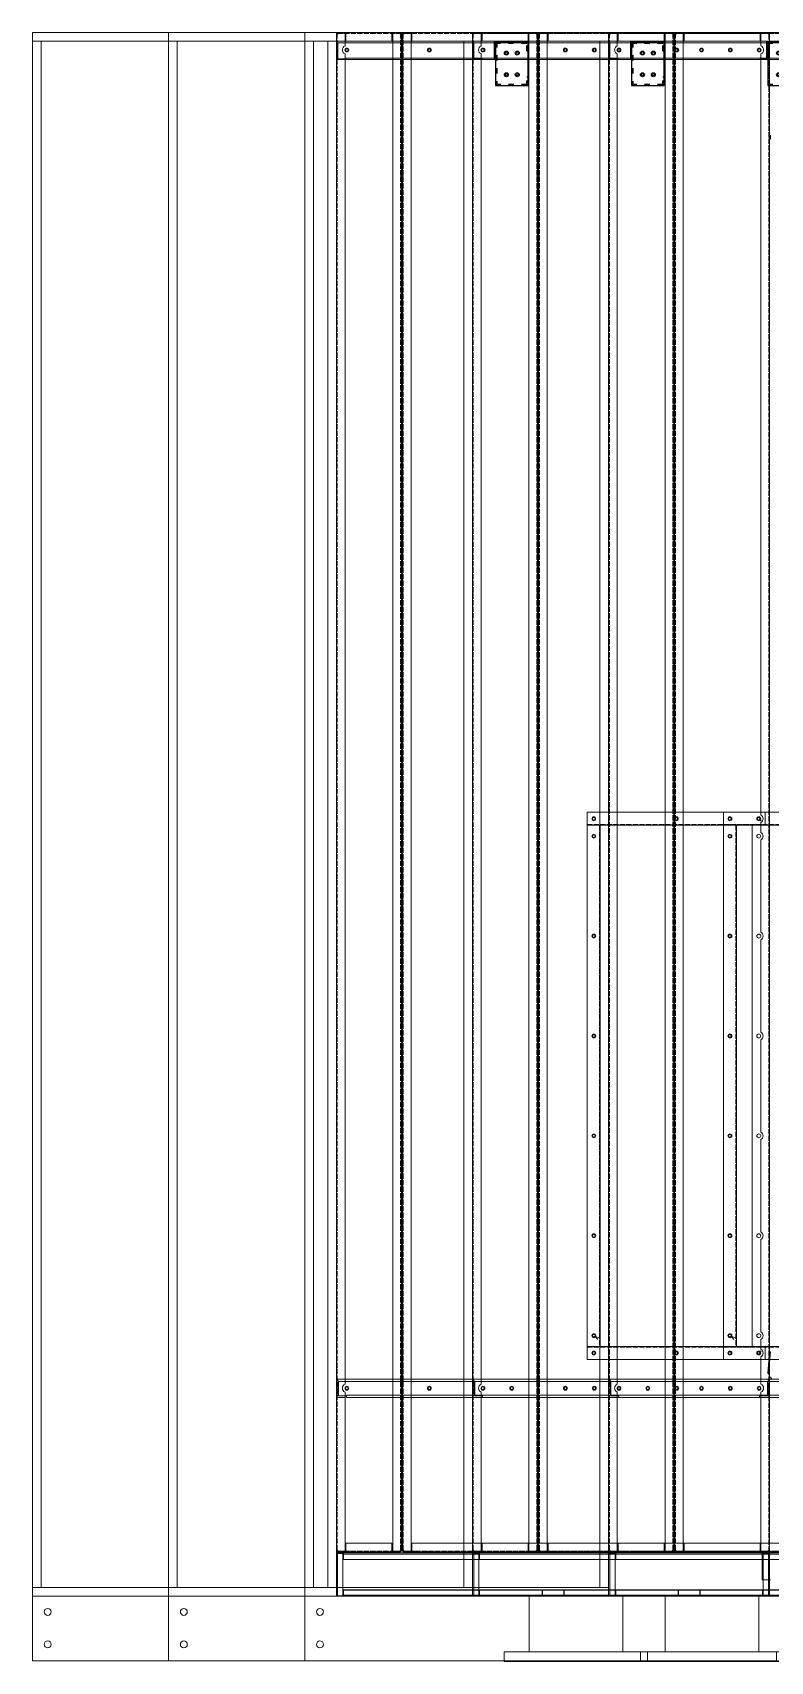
# Model space of a CAD drawing. Header units: millimetres. Extents: x -664082 to 30827, y -141530 to 21962.
# Drawn here: x -664082 to -662382, y -141530 to -137780 of the extents above; entities that cross this region are included whole.
import ezdxf

# ---------------------------------------------------------------- set-up
doc = ezdxf.new("R2010")
doc.units = ezdxf.units.MM
doc.linetypes.add('DASHED', pattern=[15, 12, -3])
doc.linetypes.add('DASHSPACE', pattern=[30, 12, -18])

# ---------------------------------------------------------------- blocks, each defined once
blk = doc.blocks.new('485689')
at = {"color": 7, "lineweight": 13, "ltscale": 0.486}
for p, q in [((183525.3, 30767.5), (183525.3, 30864.7)), ((183528.1, 30767.5), (183528.1, 30864.7)), ((184520.5, 30864.7), (184520.5, 30767.5)), ((184523.3, 30864.7), (184523.3, 30767.5))]:
    blk.add_line(p, q, dxfattribs=at)
at = {"color": 7, "lineweight": 13, "ltscale": 0.014}
for p, q in [((183528.1, 30864.7), (183525.3, 30864.7)), ((183541.9, 30863.3), (183541.9, 30866.1)), ((184506.7, 30863.3), (184506.7, 30866.1)), ((184520.5, 30864.7), (184523.3, 30864.7)), ((183528.1, 30767.5), (183525.3, 30767.5)), ((183541.9, 30768.9), (183541.9, 30766.1)), ((184506.7, 30768.9), (184506.7, 30766.1)), ((184520.5, 30767.5), (184523.3, 30767.5))]:
    blk.add_line(p, q, dxfattribs=at)
at = {"color": 7, "lineweight": 13, "ltscale": 0.004}
for p, q in [((183526.9, 30866.1), (183527.7, 30866.1)), ((184520.9, 30866.1), (184521.7, 30866.1)), ((183527.7, 30766.1), (183526.9, 30766.1)), ((184521.7, 30766.1), (184520.9, 30766.1))]:
    blk.add_line(p, q, dxfattribs=at)
at = {"color": 7, "lineweight": 13, "ltscale": 0.007}
for p, q in [((183526.9, 30864.7), (183526.9, 30866.1)), ((183527.7, 30866.1), (183527.7, 30864.7)), ((184520.9, 30864.7), (184520.9, 30866.1)), ((184521.7, 30864.7), (184521.7, 30866.1)), ((183526.9, 30766.1), (183526.9, 30767.5)), ((183527.7, 30766.1), (183527.7, 30767.5)), ((184520.9, 30767.5), (184520.9, 30766.1)), ((184521.7, 30766.1), (184521.7, 30767.5))]:
    blk.add_line(p, q, dxfattribs=at)
at = {"color": 7, "lineweight": 13, "ltscale": 0.071}
for p, q in [((183541.9, 30866.1), (183527.7, 30866.1)), ((184520.9, 30866.1), (184506.7, 30866.1)), ((183527.7, 30766.1), (183541.9, 30766.1)), ((184506.7, 30766.1), (184520.9, 30766.1))]:
    blk.add_line(p, q, dxfattribs=at)
at = {"color": 7, "lineweight": 13, "ltscale": 0.061}
for p, q in [((183540.3, 30864.7), (183528.1, 30864.7)), ((183541.9, 30863.3), (183541.9, 30851.1)), ((184506.7, 30851.1), (184506.7, 30863.3)), ((184520.5, 30864.7), (184508.3, 30864.7)), ((183528.1, 30767.5), (183540.3, 30767.5)), ((184508.3, 30767.5), (184520.5, 30767.5))]:
    blk.add_line(p, q, dxfattribs=at)
at = {"color": 7, "lineweight": 13, "ltscale": 0.366205}
for p, q in [((183540.3, 30864.7), (183540.3, 30768.9)), ((184508.3, 30781.1), (184508.3, 30864.7))]:
    blk.add_line(p, q, dxfattribs=at)
at = {"color": 7, "lineweight": 13, "ltscale": 0.008}
for p, q in [((183540.3, 30864.5), (183541.9, 30864.5)), ((183540.3, 30863.3), (183541.9, 30863.3)), ((184506.7, 30866.1), (184506.7, 30864.5)), ((184506.7, 30864.5), (184508.3, 30864.5)), ((184506.7, 30863.3), (184508.3, 30863.3)), ((183541.9, 30768.9), (183540.3, 30768.9)), ((183541.9, 30767.7), (183540.3, 30767.7)), ((184508.3, 30768.9), (184506.7, 30768.9)), ((184508.3, 30767.7), (184506.7, 30767.7)), ((184506.7, 30766.1), (184506.7, 30767.7))]:
    blk.add_line(p, q, dxfattribs=at)
at = {"color": 7, "lineweight": 13}
for p, q in [((183541.9, 30866.1), (184506.7, 30866.1)), ((183541.9, 30863.3), (184506.7, 30863.3)), ((184506.7, 30851.1), (183541.9, 30851.1)), ((184506.7, 30768.9), (183541.9, 30768.9)), ((184506.7, 30766.1), (183541.9, 30766.1))]:
    blk.add_line(p, q, dxfattribs=at)
at = {"color": 7, "lineweight": 13, "ltscale": 0.001386}
for p, q in [((183541.9, 30866.1), (183541.9, 30865.8)), ((183541.9, 30766.1), (183541.9, 30766.4))]:
    blk.add_line(p, q, dxfattribs=at)
at = {"color": 7, "lineweight": 13, "ltscale": 0.076206}
for p, q in [((183540.3, 30782.7), (183540.3, 30767.5)), ((184508.3, 30767.5), (184508.3, 30782.7))]:
    blk.add_line(p, q, dxfattribs=at)
at = {"color": 7, "lineweight": 13, "ltscale": 0.05737}
for p, q in [((183541.9, 30780.4), (183541.9, 30768.9)), ((184506.7, 30780.4), (184506.7, 30768.9))]:
    blk.add_line(p, q, dxfattribs=at)
for p, q in [((183541.9, 30780.4), (183999.3, 30780.4)), ((183999.3, 30780.4), (183999.3, 30768.9)), ((184049.3, 30780.4), (184506.7, 30780.4)), ((184049.3, 30780.4), (184049.3, 30768.9))]:
    blk.add_line(p, q)
blk = doc.blocks.new('68679')
at = {"color": 7, "lineweight": 13, "ltscale": 0.0185}
for p, q in [((182651.6, 34840.2), (182651.6, 34855)), ((182654.8, 34840.2), (182654.8, 34855)), ((182651.6, 33867.4), (182651.6, 33882.2)), ((182654.8, 33867.4), (182654.8, 33882.2))]:
    blk.add_line(p, q, dxfattribs=at)
at = {"color": 7, "lineweight": 13, "ltscale": 0.004}
for p, q in [((182654.8, 34840.2), (182651.6, 34840.2)), ((182654.8, 34837), (182651.6, 34837)), ((182651.6, 33882.2), (182654.8, 33882.2))]:
    blk.add_line(p, q, dxfattribs=at)
at = {"color": 7, "lineweight": 13, "ltscale": 0.02275}
for p, q in [((182654.8, 34837), (182654.8, 34855.2)), ((182654.8, 33867.2), (182654.8, 33885.4))]:
    blk.add_line(p, q, dxfattribs=at)
at = {"color": 7, "lineweight": 13, "ltscale": 0.042}
for p, q in [((182688.4, 34855.2), (182654.8, 34855.2)), ((182654.8, 33867.2), (182688.4, 33867.2))]:
    blk.add_line(p, q, dxfattribs=at)
at = {"color": 7, "lineweight": 13, "ltscale": 0.041987}
blk.add_line((182654.8, 34855.2), (182688.4, 34855.2), dxfattribs=at)
at = {"color": 7, "lineweight": 13, "ltscale": 0.003997}
blk.add_line((182654.8, 34837), (182654.8, 34840.2), dxfattribs=at)
at = {"color": 7, "lineweight": 13, "ltscale": 0.0395}
for p, q in [((182656.8, 34860.2), (182688.4, 34860.2)), ((182688.4, 34857), (182656.8, 34857)), ((182688.4, 33865.4), (182656.8, 33865.4)), ((182656.8, 33862.2), (182688.4, 33862.2))]:
    blk.add_line(p, q, dxfattribs=at)
at = {"color": 7, "lineweight": 13, "ltscale": 0.004497}
for p, q in [((182692, 34857), (182688.4, 34857)), ((182692, 33865.4), (182688.4, 33865.4))]:
    blk.add_line(p, q, dxfattribs=at)
at = {"color": 7, "lineweight": 13, "ltscale": 0.00225}
for p, q in [((182688.4, 34857), (182688.4, 34855.2)), ((182688.4, 34855.2), (182688.4, 34857)), ((182688.4, 33867.2), (182688.4, 33865.4)), ((182688.4, 33865.4), (182688.4, 33867.2))]:
    blk.add_line(p, q, dxfattribs=at)
at = {"color": 7, "lineweight": 13}
for p, q in [((182688.4, 34855.2), (182688.4, 33867.2)), ((182693.6, 34855), (182693.6, 33867.4)), ((182651.6, 34837), (182651.6, 33885.4)), ((182651.6, 34837), (182651.6, 33885.4)), ((182656.8, 34837), (182656.8, 33885.4))]:
    blk.add_line(p, q, dxfattribs=at)
at = {"color": 7, "lineweight": 13, "ltscale": 0.0022}
for p, q in [((182691.2, 34857), (182692.6, 34858)), ((182691.2, 33865.4), (182692.6, 33864.3))]:
    blk.add_line(p, q, dxfattribs=at)
at = {"color": 7, "lineweight": 13, "ltscale": 0.003999}
blk.add_line((182651.6, 34837), (182654.8, 34837), dxfattribs=at)
at = {"color": 7, "lineweight": 13, "ltscale": 0.0025}
for p, q in [((182656.8, 34837), (182654.8, 34837)), ((182654.8, 33885.4), (182656.8, 33885.4))]:
    blk.add_line(p, q, dxfattribs=at)
at = {"color": 7, "lineweight": 13, "ltscale": 0.0065}
blk.add_line((182651.6, 33885.4), (182656.8, 33885.4), dxfattribs=at)
at = {"color": 7, "lineweight": 13, "ltscale": 0.004003}
blk.add_line((182654.8, 33882.2), (182654.8, 33885.4), dxfattribs=at)
at = {"color": 7, "lineweight": 13}
for centre in [(182672.6, 34836.2), (182672.6, 34646.2), (182672.6, 34456.2), (182672.6, 34266.2), (182672.6, 34076.2), (182672.6, 33886.2)]:
    blk.add_circle(centre, 3, dxfattribs=at)
for centre, radius, start, end in [((182656.8, 34855), 5.2, 90, 180), ((182656.8, 34855), 2, 90, 174.2609), ((182688.4, 34855), 5.2, 0, 90), ((182656.8, 33867.4), 5.2, 180, 270), ((182656.8, 33867.4), 2, 185.7392, 270), ((182688.4, 33867.4), 5.2, 270, 0)]:
    blk.add_arc(centre, radius, start, end, dxfattribs=at)
for points in [[(182693.6, 34855), (182693.6, 34855.3), (182693.5, 34855.6), (182693.3, 34855.9), (182692.9, 34856.3), (182692.3, 34856.7), (182692.2, 34856.8), (182692.1, 34856.9), (182692, 34857)], [(182693.6, 33867.4), (182693.6, 33867), (182693.5, 33866.7), (182693.3, 33866.4), (182692.9, 33866), (182692.3, 33865.6), (182692.2, 33865.5), (182692.1, 33865.4), (182692, 33865.4)]]:
    blk.add_open_spline(points, degree=5, knots=[0, 0, 0, 0, 0, 0, 6.191357, 6.191357, 6.191357, 7.828222, 7.828222, 7.828222, 7.828222, 7.828222, 7.828222], dxfattribs=at)
blk = doc.blocks.new('3425346')
at = {"color": 7, "lineweight": 13}
for p, q in [((155016.9, 41125), (155426.9, 41125)), ((155016.9, 41095), (155426.9, 41095))]:
    blk.add_line(p, q, dxfattribs=at)
at = {"color": 7, "lineweight": 13, "ltscale": 0.035}
for p, q in [((155016.9, 41122.2), (155016.9, 41125)), ((155426.9, 41122.2), (155426.9, 41125))]:
    blk.add_line(p, q, dxfattribs=at)
at = {"color": 7, "linetype": 'DASHED', "lineweight": 13}
blk.add_line((155016.9, 41123.4), (155426.9, 41123.4), dxfattribs=at)
at = {"color": 7, "lineweight": 13, "ltscale": 0.34}
for p, q in [((155016.9, 41122.2), (155016.9, 41095)), ((155426.9, 41095), (155426.9, 41122.2))]:
    blk.add_line(p, q, dxfattribs=at)
at = {"color": 7, "lineweight": 13}
blk.add_lwpolyline([(155416.2, 41115.3), (155414.3, 41111.8), (155417.7, 41113.9)], dxfattribs=at)
for centre in [(155031.9, 41110), (155221.9, 41110), (155411.9, 41110)]:
    blk.add_circle(centre, 3, dxfattribs=at)
blk = doc.blocks.new('235465')
at = {"color": 7, "lineweight": 13}
for p, q in [((158476.7, 41706.6), (159676.7, 41706.6)), ((159676.7, 41676.6), (158476.7, 41676.6))]:
    blk.add_line(p, q, dxfattribs=at)
at = {"color": 7, "lineweight": 13, "ltscale": 0.014}
for p, q in [((158476.7, 41703.8), (158476.7, 41706.6)), ((159676.7, 41703.8), (159676.7, 41706.6))]:
    blk.add_line(p, q, dxfattribs=at)
at = {"color": 7, "linetype": 'DASHED', "lineweight": 13}
blk.add_line((158476.7, 41705), (159676.7, 41705), dxfattribs=at)
at = {"color": 7, "lineweight": 13, "ltscale": 0.136}
for p, q in [((158476.7, 41703.8), (158476.7, 41676.6)), ((159676.7, 41676.6), (159676.7, 41703.8))]:
    blk.add_line(p, q, dxfattribs=at)
at = {"color": 7, "linetype": 'DASHED', "lineweight": 13, "ltscale": 0.008}
for p, q in [((159001.7, 41706.6), (159001.7, 41705)), ((159151.7, 41706.6), (159151.7, 41705))]:
    blk.add_line(p, q, dxfattribs=at)
at = {"color": 7, "lineweight": 13}
blk.add_lwpolyline([(159656.7, 41703.6), (159653.1, 41694.3), (159660.9, 41700.6)], dxfattribs=at)
for centre in [(158501.7, 41691.6), (158731.7, 41691.6), (158961.7, 41691.6), (159191.7, 41691.6), (159421.7, 41691.6), (159651.7, 41691.6)]:
    blk.add_circle(centre, 3, dxfattribs=at)
blk = doc.blocks.new('5679796')
at = {"color": 7, "lineweight": 13, "ltscale": 0.027667}
for p, q in [((165481.5, 14310.4), (165481.5, 14327)), ((165483.5, 14310.4), (165483.5, 14327)), ((165481.5, 13335.8), (165481.5, 13352.4)), ((165483.5, 13335.8), (165483.5, 13352.4))]:
    blk.add_line(p, q, dxfattribs=at)
at = {"color": 7, "lineweight": 13, "ltscale": 0.061}
for p, q in [((165520.1, 14327.5), (165483.5, 14327.5)), ((165483.5, 13335.3), (165520.1, 13335.3))]:
    blk.add_line(p, q, dxfattribs=at)
at = {"color": 7, "lineweight": 13, "ltscale": 0.031833}
for p, q in [((165483.5, 14308.4), (165483.5, 14327.5)), ((165483.5, 13335.3), (165483.5, 13354.4))]:
    blk.add_line(p, q, dxfattribs=at)
at = {"color": 7, "lineweight": 13, "ltscale": 0.060846}
blk.add_line((165483.6, 14327.5), (165520.1, 14327.5), dxfattribs=at)
at = {"color": 7, "lineweight": 13, "ltscale": 0.058667}
for p, q in [((165484.9, 14330.4), (165520.1, 14330.4)), ((165520.1, 14328.4), (165484.9, 14328.4)), ((165520.1, 13334.4), (165484.9, 13334.4)), ((165484.9, 13332.4), (165520.1, 13332.4))]:
    blk.add_line(p, q, dxfattribs=at)
at = {"color": 7, "lineweight": 13, "ltscale": 0.004007}
for p, q in [((165522.5, 14328.4), (165520.1, 14328.4)), ((165522.5, 13334.4), (165520.1, 13334.4))]:
    blk.add_line(p, q, dxfattribs=at)
at = {"color": 7, "lineweight": 13, "ltscale": 0.0015}
for p, q in [((165520.1, 14328.4), (165520.1, 14327.5)), ((165520.1, 14327.5), (165520.1, 14328.4)), ((165520.1, 13335.3), (165520.1, 13334.4)), ((165520.1, 13334.4), (165520.1, 13335.3))]:
    blk.add_line(p, q, dxfattribs=at)
at = {"color": 7, "lineweight": 13}
for p, q in [((165520.1, 14327.5), (165520.1, 13965.9)), ((165523.5, 14327), (165523.5, 13335.8)), ((165481.5, 14308.4), (165481.5, 13965.9)), ((165481.5, 14308.4), (165481.5, 13965.9)), ((165484.9, 14308.4), (165484.9, 13965.9)), ((165481.5, 13886.9), (165481.5, 13354.4)), ((165481.5, 13886.9), (165481.5, 13354.4)), ((165484.9, 13886.9), (165484.9, 13354.4)), ((165520.1, 13886.9), (165520.1, 13335.3))]:
    blk.add_line(p, q, dxfattribs=at)
at = {"color": 7, "lineweight": 13, "ltscale": 0.001795}
for p, q in [((165522, 14328.4), (165522.9, 14329.1)), ((165522, 13334.4), (165522.9, 13333.8))]:
    blk.add_line(p, q, dxfattribs=at)
at = {"color": 7, "lineweight": 13, "ltscale": 0.003333}
for p, q in [((165483.5, 14310.4), (165481.5, 14310.4)), ((165481.5, 14308.4), (165483.5, 14308.4)), ((165483.5, 14308.4), (165481.5, 14308.4)), ((165483.5, 13352.4), (165481.5, 13352.4))]:
    blk.add_line(p, q, dxfattribs=at)
at = {"color": 7, "lineweight": 13, "ltscale": 0.003329}
blk.add_line((165483.5, 14308.4), (165483.5, 14310.4), dxfattribs=at)
at = {"color": 7, "lineweight": 13, "ltscale": 0.002333}
for p, q in [((165484.9, 14308.4), (165483.5, 14308.4)), ((165483.5, 13354.4), (165484.9, 13354.4))]:
    blk.add_line(p, q, dxfattribs=at)
for p, q in [((165481.5, 13965.9), (165523.5, 13965.9)), ((165521.5, 13886.9), (165521.5, 13965.9)), ((165481.5, 13886.9), (165523.5, 13886.9))]:
    blk.add_line(p, q)
at = {"color": 7, "lineweight": 13, "ltscale": 0.005667}
blk.add_line((165481.5, 13354.4), (165484.9, 13354.4), dxfattribs=at)
at = {"color": 7, "lineweight": 13, "ltscale": 0.003337}
blk.add_line((165483.5, 13352.4), (165483.5, 13354.4), dxfattribs=at)
at = {"color": 7, "lineweight": 13}
for centre in [(165503.5, 14306.4), (165503.5, 14116.4), (165503.5, 13736.4), (165503.5, 13546.4), (165503.5, 13356.4)]:
    blk.add_circle(centre, 3, dxfattribs=at)
for centre, radius, start, end in [((165484.9, 14327), 3.4, 90, 180), ((165484.9, 14327), 1.4, 90, 159.0752), ((165520.1, 14327), 3.4, 0, 90), ((165484.9, 13335.8), 3.4, 180, 270), ((165484.9, 13335.8), 1.4, 200.9249, 270), ((165520.1, 13335.8), 3.4, 270, 0)]:
    blk.add_arc(centre, radius, start, end, dxfattribs=at)
for points in [[(165523.5, 14327), (165523.5, 14327.3), (165523.5, 14327.6), (165523.3, 14327.8), (165523, 14328.1), (165522.7, 14328.4), (165522.6, 14328.4), (165522.6, 14328.4), (165522.5, 14328.4)], [(165523.5, 13335.8), (165523.5, 13335.6), (165523.5, 13335.3), (165523.3, 13335.1), (165523, 13334.8), (165522.7, 13334.5), (165522.6, 13334.5), (165522.6, 13334.5), (165522.5, 13334.4)]]:
    blk.add_open_spline(points, degree=5, knots=[0, 0, 0, 0, 0, 0, 4.583204, 4.583204, 4.583204, 5.126781, 5.126781, 5.126781, 5.126781, 5.126781, 5.126781], dxfattribs=at)
blk = doc.blocks.new('568596')
at = {"color": 7, "lineweight": 13, "ltscale": 0.00166}
for p, q in [((169550.9, 17462.9), (169549.9, 17462.9)), ((173046.9, 17462.9), (173047.9, 17462.9)), ((169550.9, 16620.9), (169549.9, 16620.9)), ((173046.9, 16620.9), (173047.9, 16620.9))]:
    blk.add_line(p, q, dxfattribs=at)
at = {"color": 7, "lineweight": 13, "ltscale": 0.0015}
for p, q in [((169549.9, 17462.9), (169549.9, 17462)), ((173047.9, 17462), (173047.9, 17462.9)), ((169549.9, 16621.8), (169549.9, 16620.9)), ((173047.9, 16620.9), (173047.9, 16621.8))]:
    blk.add_line(p, q, dxfattribs=at)
at = {"color": 7, "lineweight": 13}
for p, q in [((169549.9, 17462.9), (169549.9, 16621.8)), ((169549.9, 17462), (169549.9, 17436.4)), ((173046.2, 17464.9), (169551.6, 17464.9)), ((173047.9, 16621.8), (173047.9, 17462.9)), ((173047.9, 17442.9), (173047.9, 17462)), ((170022.9, 17008.9), (171222.9, 17008.9)), ((169551.6, 16618.9), (173046.2, 16618.9))]:
    blk.add_line(p, q, dxfattribs=at)
at = {"color": 7, "linetype": 'DASHED', "lineweight": 13, "ltscale": 0.003333}
for p, q in [((169551.9, 17462), (169549.9, 17462)), ((169549.9, 17445.4), (169551.9, 17445.4)), ((169549.9, 17442.9), (169551.9, 17442.9)), ((169644.9, 17464.9), (169644.9, 17462.9)), ((169650.9, 17464.9), (169650.9, 17462.9)), ((169844.9, 17464.9), (169844.9, 17462.9)), ((169850.9, 17464.9), (169850.9, 17462.9)), ((173014.9, 17464.9), (173014.9, 17462.9)), ((173020.9, 17464.9), (173020.9, 17462.9)), ((173047.9, 17462), (173045.9, 17462)), ((173047.9, 17442.9), (173045.9, 17442.9)), ((169549.9, 17436.4), (169551.9, 17436.4)), ((169549.9, 17407.4), (169551.9, 17407.4)), ((169549.9, 17398.4), (169551.9, 17398.4)), ((169549.9, 17217.4), (169551.9, 17217.4)), ((169549.9, 17208.4), (169551.9, 17208.4)), ((169549.9, 17027.4), (169551.9, 17027.4)), ((169549.9, 17018.4), (169551.9, 17018.4)), ((169549.9, 16837.4), (169551.9, 16837.4)), ((169549.9, 16828.4), (169551.9, 16828.4)), ((173047.9, 16727.9), (173045.9, 16727.9)), ((173047.9, 16709.9), (173045.9, 16709.9)), ((169549.9, 16647.4), (169551.9, 16647.4)), ((169549.9, 16640.9), (169551.9, 16640.9)), ((169549.9, 16638.4), (169551.9, 16638.4)), ((169551.9, 16621.8), (169549.9, 16621.8)), ((169644.9, 16620.9), (169644.9, 16618.9)), ((169650.9, 16620.9), (169650.9, 16618.9)), ((169844.9, 16620.9), (169844.9, 16618.9)), ((169850.9, 16620.9), (169850.9, 16618.9)), ((170044.9, 16620.9), (170044.9, 16618.9)), ((170050.9, 16620.9), (170050.9, 16618.9)), ((170244.9, 16620.9), (170244.9, 16618.9)), ((170250.9, 16620.9), (170250.9, 16618.9)), ((170444.9, 16620.9), (170444.9, 16618.9)), ((170450.9, 16620.9), (170450.9, 16618.9)), ((170644.9, 16620.9), (170644.9, 16618.9)), ((170650.9, 16620.9), (170650.9, 16618.9)), ((170844.9, 16620.9), (170844.9, 16618.9)), ((170850.9, 16620.9), (170850.9, 16618.9)), ((171044.9, 16620.9), (171044.9, 16618.9)), ((171050.9, 16620.9), (171050.9, 16618.9)), ((171244.9, 16620.9), (171244.9, 16618.9)), ((171250.9, 16620.9), (171250.9, 16618.9)), ((171444.9, 16620.9), (171444.9, 16618.9)), ((171450.9, 16620.9), (171450.9, 16618.9)), ((171644.9, 16620.9), (171644.9, 16618.9)), ((171650.9, 16620.9), (171650.9, 16618.9)), ((171844.9, 16620.9), (171844.9, 16618.9)), ((171850.9, 16620.9), (171850.9, 16618.9)), ((172044.9, 16620.9), (172044.9, 16618.9)), ((172050.9, 16620.9), (172050.9, 16618.9)), ((172244.9, 16620.9), (172244.9, 16618.9)), ((172250.9, 16620.9), (172250.9, 16618.9)), ((172444.9, 16620.9), (172444.9, 16618.9)), ((172450.9, 16620.9), (172450.9, 16618.9)), ((172644.9, 16620.9), (172644.9, 16618.9)), ((172650.9, 16620.9), (172650.9, 16618.9)), ((172844.9, 16620.9), (172844.9, 16618.9)), ((172850.9, 16620.9), (172850.9, 16618.9)), ((173014.9, 16620.9), (173014.9, 16618.9)), ((173020.9, 16620.9), (173020.9, 16618.9)), ((173047.9, 16640.9), (173045.9, 16640.9)), ((173047.9, 16621.8), (173045.9, 16621.8))]:
    blk.add_line(p, q, dxfattribs=at)
at = {"color": 7, "lineweight": 13, "ltscale": 0.001174}
for p, q in [((169550.9, 17462.9), (169551.6, 17462.9)), ((173046.9, 17462.9), (173046.2, 17462.9)), ((169550.9, 16620.9), (169551.6, 16620.9)), ((173046.9, 16620.9), (173046.2, 16620.9))]:
    blk.add_line(p, q, dxfattribs=at)
at = {"color": 7, "lineweight": 13, "ltscale": 0.002252}
for p, q in [((169551.6, 17464.9), (169551.6, 17463.6)), ((173046.2, 17464.9), (173046.2, 17463.6)), ((169551.6, 16618.9), (169551.6, 16620.3)), ((173046.2, 16618.9), (173046.2, 16620.3))]:
    blk.add_line(p, q, dxfattribs=at)
at = {"color": 7, "lineweight": 13, "ltscale": 0.002009}
for p, q in [((169551.6, 17462.4), (169551.6, 17463.6)), ((173046.2, 17462.4), (173046.2, 17463.6)), ((169551.6, 16621.5), (169551.6, 16620.3)), ((173046.2, 16621.5), (173046.2, 16620.3))]:
    blk.add_line(p, q, dxfattribs=at)
at = {"color": 7, "linetype": 'DASHED', "lineweight": 13}
for p, q in [((173046.2, 17462.9), (169551.6, 17462.9)), ((169551.9, 17464.9), (169551.9, 16621.8)), ((169551.9, 17462), (169551.9, 17436.4)), ((170044.9, 17464.9), (170044.9, 17462.9)), ((170050.9, 17464.9), (170050.9, 17462.9)), ((170244.9, 17464.9), (170244.9, 17462.9)), ((170250.9, 17464.9), (170250.9, 17462.9)), ((170444.9, 17464.9), (170444.9, 17462.9)), ((170450.9, 17464.9), (170450.9, 17462.9)), ((170644.9, 17464.9), (170644.9, 17462.9)), ((170650.9, 17464.9), (170650.9, 17462.9)), ((170844.9, 17464.9), (170844.9, 17462.9)), ((170850.9, 17464.9), (170850.9, 17462.9)), ((171044.9, 17464.9), (171044.9, 17462.9)), ((171050.9, 17464.9), (171050.9, 17462.9)), ((171244.9, 17464.9), (171244.9, 17462.9)), ((171250.9, 17464.9), (171250.9, 17462.9)), ((171444.9, 17464.9), (171444.9, 17462.9)), ((171450.9, 17464.9), (171450.9, 17462.9)), ((171644.9, 17464.9), (171644.9, 17462.9)), ((171650.9, 17464.9), (171650.9, 17462.9)), ((171844.9, 17464.9), (171844.9, 17462.9)), ((171850.9, 17464.9), (171850.9, 17462.9)), ((172044.9, 17464.9), (172044.9, 17462.9)), ((172050.9, 17464.9), (172050.9, 17462.9)), ((172244.9, 17464.9), (172244.9, 17462.9)), ((172250.9, 17464.9), (172250.9, 17462.9)), ((172444.9, 17464.9), (172444.9, 17462.9)), ((172450.9, 17464.9), (172450.9, 17462.9)), ((172644.9, 17464.9), (172644.9, 17462.9)), ((172650.9, 17464.9), (172650.9, 17462.9)), ((172844.9, 17464.9), (172844.9, 17462.9)), ((172850.9, 17464.9), (172850.9, 17462.9)), ((173045.9, 16621.8), (173045.9, 17464.9)), ((173045.9, 17442.9), (173045.9, 17462)), ((169551.6, 16620.9), (173046.2, 16620.9))]:
    blk.add_line(p, q, dxfattribs=at)
at = {"color": 7, "linetype": 'DASHED', "lineweight": 13, "ltscale": 0.001183}
for p, q in [((169551.6, 17462.9), (169552.3, 17462.9)), ((173046.2, 17462.9), (173045.5, 17462.9)), ((169551.6, 16620.9), (169552.3, 16620.9)), ((173046.2, 16620.9), (173045.5, 16620.9))]:
    blk.add_line(p, q, dxfattribs=at)
at = {"color": 7, "linetype": 'DASHED', "lineweight": 13, "ltscale": 0.001406}
for p, q in [((169551.6, 17462.4), (169551.6, 17461.5)), ((173046.2, 17462.4), (173046.2, 17461.5)), ((169551.6, 16621.5), (169551.6, 16622.3)), ((173046.2, 16621.5), (173046.2, 16622.3))]:
    blk.add_line(p, q, dxfattribs=at)
at = {"color": 7, "linetype": 'DASHED', "lineweight": 13, "ltscale": 0.027667}
for p, q in [((169551.6, 17444.9), (169551.6, 17461.5)), ((173046.2, 17461.5), (173046.2, 17444.9)), ((169551.6, 16622.3), (169551.6, 16638.9)), ((173046.2, 16638.9), (173046.2, 16622.3))]:
    blk.add_line(p, q, dxfattribs=at)
at = {"color": 7, "lineweight": 13, "ltscale": 0.058667}
for p, q in [((173046.2, 17444.9), (169551.6, 17444.9)), ((169553.3, 17442.9), (169569.9, 17442.9)), ((169569.9, 17444.9), (169569.9, 16640.9)), ((173027.9, 16640.9), (173027.9, 17444.9)), ((173045.9, 17442.9), (173027.9, 17442.9)), ((170022.9, 16658.9), (170022.9, 17008.9)), ((171222.9, 16658.9), (171222.9, 17008.9)), ((170022.9, 16658.9), (171222.9, 16658.9)), ((169917.7, 16638.9), (169551.6, 16638.9)), ((169569.9, 16640.9), (169551.9, 16640.9)), ((169999.2, 16638.9), (169936.1, 16638.9)), ((170016.6, 16638.9), (170039.2, 16638.9)), ((170056.6, 16638.9), (170269.2, 16638.9)), ((170286.6, 16638.9), (170499.2, 16638.9)), ((170516.6, 16638.9), (170729.2, 16638.9)), ((170746.6, 16638.9), (170959.2, 16638.9)), ((170976.6, 16638.9), (171189.2, 16638.9)), ((171206.6, 16638.9), (171229.2, 16638.9)), ((171246.6, 16638.9), (172998.7, 16638.9)), ((173017.1, 16638.9), (173046.2, 16638.9)), ((173045.9, 16640.9), (173027.9, 16640.9))]:
    blk.add_line(p, q, dxfattribs=at)
at = {"color": 7, "linetype": 'DASHED', "lineweight": 13, "ltscale": 0.0015}
for p, q in [((169551.9, 17462.9), (169551.9, 17462)), ((173045.9, 17462), (173045.9, 17462.9)), ((169551.9, 16621.8), (169551.9, 16620.9)), ((173045.9, 16620.9), (173045.9, 16621.8))]:
    blk.add_line(p, q, dxfattribs=at)
at = {"color": 7, "linetype": 'DASHED', "lineweight": 13, "ltscale": 0.002333}
for p, q in [((169551.9, 17442.9), (169553.3, 17442.9)), ((173045.9, 17442.9), (173044.5, 17442.9)), ((173045.9, 16640.9), (173044.5, 16640.9))]:
    blk.add_line(p, q, dxfattribs=at)
at = {"color": 7, "lineweight": 13, "ltscale": 0.058667}
for centre in [(169926.9, 17402.9), (173007.9, 17402.9), (173007.9, 17022.9), (173007.9, 16832.9), (169926.9, 16642.9), (170007.9, 16643.9), (170047.9, 16643.9), (170277.9, 16643.9), (170507.9, 16643.9), (170737.9, 16643.9), (170967.9, 16643.9), (171197.9, 16643.9), (171237.9, 16643.9), (173007.9, 16642.9)]:
    blk.add_circle(centre, 4.5, dxfattribs=at)
at = {"color": 7, "lineweight": 13}
for centre in [(169926.9, 17212.9), (169926.9, 17022.9), (170007.9, 17023.9), (170047.9, 17023.9), (170277.9, 17023.9), (170507.9, 17023.9), (170737.9, 17023.9), (170967.9, 17023.9), (171197.9, 17023.9), (171237.9, 17023.9), (170007.9, 16833.9), (171237.9, 16833.9), (169926.9, 16832.9)]:
    blk.add_circle(centre, 4.5, dxfattribs=at)
for centre in [(172950.9, 17225.4), (173000.7, 17225.4), (172950.9, 17200.4), (173000.7, 17200.4)]:
    blk.add_circle(centre, 4.5)
at = {"color": 7, "lineweight": 13, "ltscale": 0.058667}
for centre, start, end in [((169926.9, 16642.9), 203.5779, 336.4221), ((170007.9, 16643.9), 209.9997, 330.0003), ((170047.9, 16643.9), 209.9997, 330.0003), ((170277.9, 16643.9), 209.9997, 330.0003), ((170507.9, 16643.9), 209.9997, 330.0003), ((170737.9, 16643.9), 209.9997, 330.0003), ((170967.9, 16643.9), 209.9997, 330.0003), ((171197.9, 16643.9), 209.9997, 330.0003), ((171237.9, 16643.9), 209.9997, 330.0003), ((173007.9, 16642.9), 203.5782, 336.4218)]:
    blk.add_arc(centre, 10, start, end, dxfattribs=at)
at = {"color": 7, "lineweight": 13}
for points in [[(169553.3, 17461.5), (169552.8, 17461.8), (169552.3, 17462.1), (169551.8, 17462.4), (169551.3, 17462.6), (169550.9, 17462.9)], [(169553.3, 17461.5), (169553, 17462), (169552.6, 17462.4), (169552.3, 17462.8), (169552, 17463.2), (169551.6, 17463.6)], [(173044.5, 17461.5), (173044.8, 17462), (173045.2, 17462.4), (173045.5, 17462.8), (173045.9, 17463.2), (173046.2, 17463.6)], [(173044.5, 17461.5), (173045, 17461.8), (173045.6, 17462.1), (173046.1, 17462.4), (173046.5, 17462.6), (173046.9, 17462.9)], [(169553.3, 16622.3), (169552.8, 16622.1), (169552.3, 16621.8), (169551.8, 16621.5), (169551.3, 16621.2), (169550.9, 16620.9)], [(169553.3, 16622.3), (169553, 16621.9), (169552.6, 16621.5), (169552.3, 16621), (169552, 16620.6), (169551.6, 16620.3)], [(173044.5, 16622.3), (173045, 16622.1), (173045.6, 16621.8), (173046.1, 16621.5), (173046.5, 16621.2), (173046.9, 16620.9)], [(173044.5, 16622.3), (173044.8, 16621.9), (173045.2, 16621.5), (173045.5, 16621), (173045.9, 16620.6), (173046.2, 16620.3)]]:
    blk.add_open_spline(points, degree=5, dxfattribs=at)
at = {"color": 7, "linetype": 'DASHED', "lineweight": 13}
for points in [[(169553.3, 17461.5), (169553, 17461.7), (169552.6, 17461.9), (169552.3, 17462.1), (169551.9, 17462.2), (169551.6, 17462.4)], [(169553.3, 17461.5), (169553.1, 17461.8), (169552.9, 17462.1), (169552.7, 17462.4), (169552.5, 17462.6), (169552.3, 17462.9)], [(173044.5, 17461.5), (173044.7, 17461.8), (173044.9, 17462.1), (173045.2, 17462.4), (173045.3, 17462.6), (173045.5, 17462.9)], [(173044.5, 17461.5), (173044.8, 17461.7), (173045.2, 17461.9), (173045.5, 17462.1), (173045.9, 17462.2), (173046.2, 17462.4)], [(169553.3, 16622.3), (169553, 16622.1), (169552.6, 16622), (169552.3, 16621.8), (169551.9, 16621.6), (169551.6, 16621.5)], [(169553.3, 16622.3), (169553.1, 16622), (169552.9, 16621.8), (169552.7, 16621.5), (169552.5, 16621.2), (169552.3, 16620.9)], [(173044.5, 16622.3), (173044.7, 16622), (173044.9, 16621.8), (173045.2, 16621.5), (173045.3, 16621.2), (173045.5, 16620.9)], [(173044.5, 16622.3), (173044.8, 16622.1), (173045.2, 16622), (173045.5, 16621.8), (173045.9, 16621.6), (173046.2, 16621.5)]]:
    blk.add_open_spline(points, degree=5, dxfattribs=at)
blk = doc.blocks.new('769475')
for p, q in [((158713.7, 15280), (158713.7, 15180)), ((158788.7, 15280), (158713.7, 15280)), ((158788.7, 15180), (158788.7, 15280)), ((158713.7, 15180), (158788.7, 15180))]:
    blk.add_line(p, q)
at = {"color": 5, "linetype": 'DASHSPACE'}
for p, q in [((158785.5, 15276.8), (158713.7, 15276.8)), ((158716.9, 15280), (158716.9, 15180)), ((158785.5, 15260), (158785.5, 15276.8)), ((158785.5, 15260), (158788.7, 15260)), ((158785.5, 15180), (158785.5, 15200)), ((158785.5, 15200), (158788.7, 15200)), ((158713.7, 15183.2), (158788.7, 15183.2))]:
    blk.add_line(p, q, dxfattribs=at)
for centre in [(158738.7, 15254.8), (158763.7, 15254.8), (158738.7, 15205), (158763.7, 15205)]:
    blk.add_circle(centre, 3)
blk = doc.blocks.new('1')
at = {"lineweight": 20}
for p, q in [((11516.3, 12349.3), (9812.8, 12349.3)), ((9812.8, 12349.3), (9812.8, 8749.3)), ((10512.8, 12349.3), (10512.8, 8749.3)), ((10512.8, 12329.3), (9812.8, 12329.3)), ((9832.8, 12329.3), (9832.8, 8769.3)), ((9812.8, 8769.3), (10512.8, 8769.3)), ((9812.8, 8749.3), (10512.8, 8749.3)), ((10512.8, 8749.3), (11512.8, 8749.3)), ((9812.8, 8600.9), (18012.8, 8600.9))]:
    blk.add_line(p, q, dxfattribs=at)
at = {"color": 7, "lineweight": 20}
for p, q in [((10512.8, 12347.6), (10512.8, 8853)), ((10660.8, 12349.3), (10515.7, 12349.3)), ((10662.8, 12347.6), (10662.8, 8853)), ((10492.8, 12329.3), (10492.8, 8769.3)), ((11506.5, 9262.2), (11510.8, 9312)), ((11508.5, 9262), (11512.8, 9311.8)), ((10515.7, 8851.3), (10660.8, 8851.3)), ((11493.6, 8853.4), (11493.6, 8787.1)), ((10956.6, 8749.3), (10956.6, 8621.3)), ((11172.9, 8749.3), (11172.9, 8621.3)), ((10899.7, 8621.3), (11229.7, 8621.3)), ((10899.7, 8621.3), (10899.7, 8599.3)), ((11229.7, 8599.3), (10899.7, 8599.3)), ((11229.7, 8621.3), (11229.7, 8599.3))]:
    blk.add_line(p, q, dxfattribs=at)
at = {"color": 7, "lineweight": 20, "ltscale": 0.002252}
for p, q in [((10512.8, 12347.6), (10514.2, 12347.6)), ((10662.8, 12347.6), (10661.5, 12347.6)), ((10512.8, 8853), (10514.2, 8853)), ((10662.8, 8853), (10661.5, 8853))]:
    blk.add_line(p, q, dxfattribs=at)
at = {"color": 7, "lineweight": 20, "ltscale": 0.002009}
for p, q in [((10515.4, 12347.6), (10514.2, 12347.6)), ((10660.3, 12347.6), (10661.5, 12347.6)), ((10515.4, 8853), (10514.2, 8853)), ((10660.3, 8853), (10661.5, 8853))]:
    blk.add_line(p, q, dxfattribs=at)
at = {"color": 7, "lineweight": 20, "ltscale": 0.00166}
for p, q in [((10514.8, 12348.3), (10514.8, 12349.3)), ((10660.8, 12348.3), (10660.8, 12349.3)), ((10514.8, 8852.3), (10514.8, 8851.3)), ((10660.8, 8852.3), (10660.8, 8851.3))]:
    blk.add_line(p, q, dxfattribs=at)
at = {"color": 7, "lineweight": 20, "ltscale": 0.0015}
for p, q in [((10515.7, 12349.3), (10514.8, 12349.3)), ((10659.9, 12349.3), (10660.8, 12349.3)), ((10514.8, 8851.3), (10515.7, 8851.3)), ((10660.8, 8851.3), (10659.9, 8851.3))]:
    blk.add_line(p, q, dxfattribs=at)
at = {"color": 7, "lineweight": 20, "ltscale": 0.001174}
for p, q in [((10514.8, 12348.3), (10514.8, 12347.6)), ((10660.8, 12348.3), (10660.8, 12347.6)), ((10514.8, 8852.3), (10514.8, 8853)), ((10660.8, 8852.3), (10660.8, 8853))]:
    blk.add_line(p, q, dxfattribs=at)
at = {"color": 7, "linetype": 'DASHED', "lineweight": 20}
for p, q in [((10514.8, 12347.6), (10514.8, 8853)), ((10662.8, 12347.3), (10515.7, 12347.3)), ((10660.8, 12347.6), (10660.8, 8853)), ((10512.8, 12152.3), (10514.8, 12152.3)), ((10512.8, 12146.3), (10514.8, 12146.3)), ((10512.8, 11952.3), (10514.8, 11952.3)), ((10512.8, 11946.3), (10514.8, 11946.3)), ((10512.8, 11752.3), (10514.8, 11752.3)), ((10512.8, 11746.3), (10514.8, 11746.3)), ((10512.8, 11552.3), (10514.8, 11552.3)), ((10512.8, 11546.3), (10514.8, 11546.3)), ((10512.8, 11352.3), (10514.8, 11352.3)), ((10512.8, 11346.3), (10514.8, 11346.3)), ((10512.8, 11152.3), (10514.8, 11152.3)), ((10512.8, 11146.3), (10514.8, 11146.3)), ((10512.8, 10952.3), (10514.8, 10952.3)), ((10512.8, 10946.3), (10514.8, 10946.3)), ((10512.8, 10752.3), (10514.8, 10752.3)), ((10512.8, 10746.3), (10514.8, 10746.3)), ((10512.8, 10552.3), (10514.8, 10552.3)), ((10512.8, 10546.3), (10514.8, 10546.3)), ((10512.8, 10352.3), (10514.8, 10352.3)), ((10512.8, 10346.3), (10514.8, 10346.3)), ((10512.8, 10152.3), (10514.8, 10152.3)), ((10512.8, 10146.3), (10514.8, 10146.3)), ((10512.8, 9952.3), (10514.8, 9952.3)), ((10512.8, 9946.3), (10514.8, 9946.3)), ((10512.8, 9752.3), (10514.8, 9752.3)), ((10512.8, 9746.3), (10514.8, 9746.3)), ((10512.8, 9552.3), (10514.8, 9552.3)), ((10512.8, 9546.3), (10514.8, 9546.3)), ((10512.8, 9352.3), (10514.8, 9352.3)), ((10512.8, 9346.3), (10514.8, 9346.3)), ((10515.7, 8853.3), (10662.8, 8853.3))]:
    blk.add_line(p, q, dxfattribs=at)
at = {"color": 7, "linetype": 'DASHED', "lineweight": 20, "ltscale": 0.001183}
for p, q in [((10514.8, 12347.6), (10514.8, 12346.9)), ((10660.8, 12347.6), (10660.8, 12346.9)), ((10514.8, 8853), (10514.8, 8853.7)), ((10660.8, 8853), (10660.8, 8853.7))]:
    blk.add_line(p, q, dxfattribs=at)
at = {"color": 7, "linetype": 'DASHED', "lineweight": 20, "ltscale": 0.0015}
for p, q in [((10515.7, 12347.3), (10514.8, 12347.3)), ((10659.9, 12347.3), (10660.8, 12347.3)), ((10514.8, 8853.3), (10515.7, 8853.3)), ((10660.8, 8853.3), (10659.9, 8853.3))]:
    blk.add_line(p, q, dxfattribs=at)
at = {"color": 7, "linetype": 'DASHED', "lineweight": 20, "ltscale": 0.001406}
for p, q in [((10515.4, 12347.6), (10516.2, 12347.6)), ((10660.3, 12347.6), (10659.4, 12347.6)), ((10515.4, 8853), (10516.2, 8853)), ((10660.3, 8853), (10659.4, 8853))]:
    blk.add_line(p, q, dxfattribs=at)
at = {"color": 7, "linetype": 'DASHED', "lineweight": 20, "ltscale": 0.003333}
for p, q in [((10515.7, 12349.3), (10515.7, 12347.3)), ((10534.8, 12349.3), (10534.8, 12347.3)), ((10603.8, 12349.3), (10603.8, 12347.3)), ((10621.8, 12349.3), (10621.8, 12347.3)), ((10640.8, 12349.3), (10640.8, 12347.3)), ((10659.9, 12349.3), (10659.9, 12347.3)), ((10512.8, 12322.3), (10514.8, 12322.3)), ((10512.8, 12316.3), (10514.8, 12316.3)), ((10662.8, 12322.3), (10660.8, 12322.3)), ((10662.8, 12316.3), (10660.8, 12316.3)), ((10512.8, 9152.3), (10514.8, 9152.3)), ((10512.8, 9146.3), (10514.8, 9146.3)), ((10512.8, 8952.3), (10514.8, 8952.3)), ((10512.8, 8946.3), (10514.8, 8946.3)), ((10662.8, 8952.3), (10660.8, 8952.3)), ((10515.7, 8853.3), (10515.7, 8851.3)), ((10532.3, 8851.3), (10532.3, 8853.3)), ((10534.8, 8851.3), (10534.8, 8853.3)), ((10541.3, 8851.3), (10541.3, 8853.3)), ((10643.3, 8851.3), (10643.3, 8853.3)), ((10659.9, 8853.3), (10659.9, 8851.3))]:
    blk.add_line(p, q, dxfattribs=at)
at = {"color": 7, "linetype": 'DASHED', "lineweight": 20, "ltscale": 0.027667}
for p, q in [((10516.2, 12347.6), (10532.8, 12347.6)), ((10659.4, 12347.6), (10642.8, 12347.6)), ((10532.8, 8853), (10516.2, 8853)), ((10642.8, 8853), (10659.4, 8853))]:
    blk.add_line(p, q, dxfattribs=at)
at = {"color": 7, "lineweight": 20, "ltscale": 0.058667}
for p, q in [((10532.8, 12347.6), (10532.8, 12318.4)), ((10534.8, 12347.3), (10534.8, 12329.3)), ((10640.8, 12329.3), (10640.8, 12349.3)), ((10642.8, 12347.6), (10642.8, 8853)), ((10532.8, 12300.1), (10532.8, 9237.4)), ((10640.8, 12329.3), (10534.8, 12329.3)), ((10532.8, 9219.1), (10532.8, 8853)), ((10534.8, 8871.3), (10640.8, 8871.3)), ((10534.8, 8854.7), (10534.8, 8871.3)), ((10640.8, 8851.3), (10640.8, 8871.3))]:
    blk.add_line(p, q, dxfattribs=at)
at = {"color": 7, "linetype": 'DASHED', "lineweight": 20, "ltscale": 0.002333}
for p, q in [((10534.8, 12347.3), (10534.8, 12345.9)), ((10640.8, 12347.3), (10640.8, 12345.9)), ((10534.8, 8853.3), (10534.8, 8854.7))]:
    blk.add_line(p, q, dxfattribs=at)
at = {"color": 7, "lineweight": 20, "ltscale": 0.214999}
blk.add_line((11512.8, 12112.8), (11512.8, 12104.2), dxfattribs=at)
at = {"color": 7, "lineweight": 20, "ltscale": 0.05}
for p, q in [((11512.8, 9311.8), (11510.8, 9312)), ((11508.5, 9262), (11506.5, 9262.2))]:
    blk.add_line(p, q, dxfattribs=at)
at = {"color": 7, "lineweight": 20, "ltscale": 0.479992}
for p, q in [((11512.8, 8853.4), (11493.6, 8853.4)), ((11512.8, 8787.1), (11493.6, 8787.1))]:
    blk.add_line(p, q, dxfattribs=at)
at = {"color": 0, "lineweight": 20}
blk.add_line((9812.8, 8600.9), (9812.8, 8749.3), dxfattribs=at)
at = {"color": 7, "lineweight": 20, "ltscale": 0.058667}
for centre in [(10536.8, 12309.3), (10536.8, 9228.3)]:
    blk.add_circle(centre, 4.5, dxfattribs=at)
at = {"lineweight": 20}
for centre in [(9847.8, 8713.4), (9847.8, 8638.4)]:
    blk.add_circle(centre, 8, dxfattribs=at)
at = {"color": 7, "lineweight": 20, "ltscale": 0.058667}
for centre, start, end in [((10536.8, 12309.3), 113.5782, 246.4218), ((10536.8, 9228.3), 113.5779, 246.4221)]:
    blk.add_arc(centre, 10, start, end, dxfattribs=at)
at = {"color": 7, "lineweight": 20}
blk.add_arc((11515.9, 9254.4), 3.1, 175, 270, dxfattribs=at)
for points in [[(10516.2, 12345.9), (10515.8, 12346.2), (10515.4, 12346.5), (10515, 12346.9), (10514.6, 12347.2), (10514.2, 12347.6)], [(10516.2, 12345.9), (10516, 12346.4), (10515.7, 12346.9), (10515.4, 12347.4), (10515.1, 12347.9), (10514.8, 12348.3)], [(10659.4, 12345.9), (10659.7, 12346.4), (10660, 12346.9), (10660.3, 12347.4), (10660.6, 12347.9), (10660.8, 12348.3)], [(10659.4, 12345.9), (10659.9, 12346.2), (10660.3, 12346.5), (10660.7, 12346.9), (10661.1, 12347.2), (10661.5, 12347.6)], [(10516.2, 8854.7), (10515.8, 8854.3), (10515.4, 8854), (10515, 8853.7), (10514.6, 8853.3), (10514.2, 8853)], [(10516.2, 8854.7), (10516, 8854.1), (10515.7, 8853.6), (10515.4, 8853.1), (10515.1, 8852.7), (10514.8, 8852.3)], [(10659.4, 8854.7), (10659.9, 8854.3), (10660.3, 8854), (10660.7, 8853.7), (10661.1, 8853.3), (10661.5, 8853)], [(10659.4, 8854.7), (10659.7, 8854.1), (10660, 8853.6), (10660.3, 8853.1), (10660.6, 8852.7), (10660.8, 8852.3)]]:
    blk.add_open_spline(points, degree=5, dxfattribs=at)
at = {"color": 7, "linetype": 'DASHED', "lineweight": 20}
for points in [[(10516.2, 12345.9), (10516, 12346.1), (10515.7, 12346.3), (10515.4, 12346.5), (10515.1, 12346.7), (10514.8, 12346.9)], [(10516.2, 12345.9), (10516.1, 12346.2), (10515.9, 12346.5), (10515.7, 12346.9), (10515.6, 12347.2), (10515.4, 12347.6)], [(10659.4, 12345.9), (10659.6, 12346.2), (10659.8, 12346.5), (10660, 12346.9), (10660.1, 12347.2), (10660.3, 12347.6)], [(10659.4, 12345.9), (10659.7, 12346.1), (10660, 12346.3), (10660.3, 12346.5), (10660.6, 12346.7), (10660.8, 12346.9)], [(10516.2, 8854.7), (10516, 8854.5), (10515.7, 8854.2), (10515.4, 8854), (10515.1, 8853.8), (10514.8, 8853.7)], [(10516.2, 8854.7), (10516.1, 8854.3), (10515.9, 8854), (10515.7, 8853.7), (10515.6, 8853.3), (10515.4, 8853)], [(10659.4, 8854.7), (10659.6, 8854.3), (10659.8, 8854), (10660, 8853.7), (10660.1, 8853.3), (10660.3, 8853)], [(10659.4, 8854.7), (10659.7, 8854.5), (10660, 8854.2), (10660.3, 8854), (10660.6, 8853.8), (10660.8, 8853.7)]]:
    blk.add_open_spline(points, degree=5, dxfattribs=at)
at = {"lineweight": 20, "ltscale": 7.5}
for name, p, rotation in [('568596', (28129.8, -160698.6), 90), ('5679796', (24843.3, -153194.3), 90), ('235465', (-30585.8, 169001), 270)]:
    blk.add_blockref(name, p, dxfattribs=dict(at, rotation=rotation))
for name, p in [('769475', (-147834.3, -2952.7)), ('3425346', (-143926.1, -31800.7))]:
    blk.add_blockref(name, p, dxfattribs=at)
at = {"lineweight": 20, "ltscale": 7.5, "xscale": -1}
for name, p, rotation in [('3425346', (-143926.1, 51649.3), 180), ('68679', (-23349.3, -173444.3), 270)]:
    blk.add_blockref(name, p, dxfattribs=dict(at, rotation=rotation))
blk.add_blockref('485689', (195036.1, -22016.8), dxfattribs=at)

msp = doc.modelspace()

# ---------------------------------------------------------------- block references
at = {"lineweight": 5}
for p in [(-673894.7, -150129), (-673581.2, -150129), (-673267.6, -150129)]:
    msp.add_blockref('1', p, dxfattribs=at)

doc.saveas('drawing.dxf')
